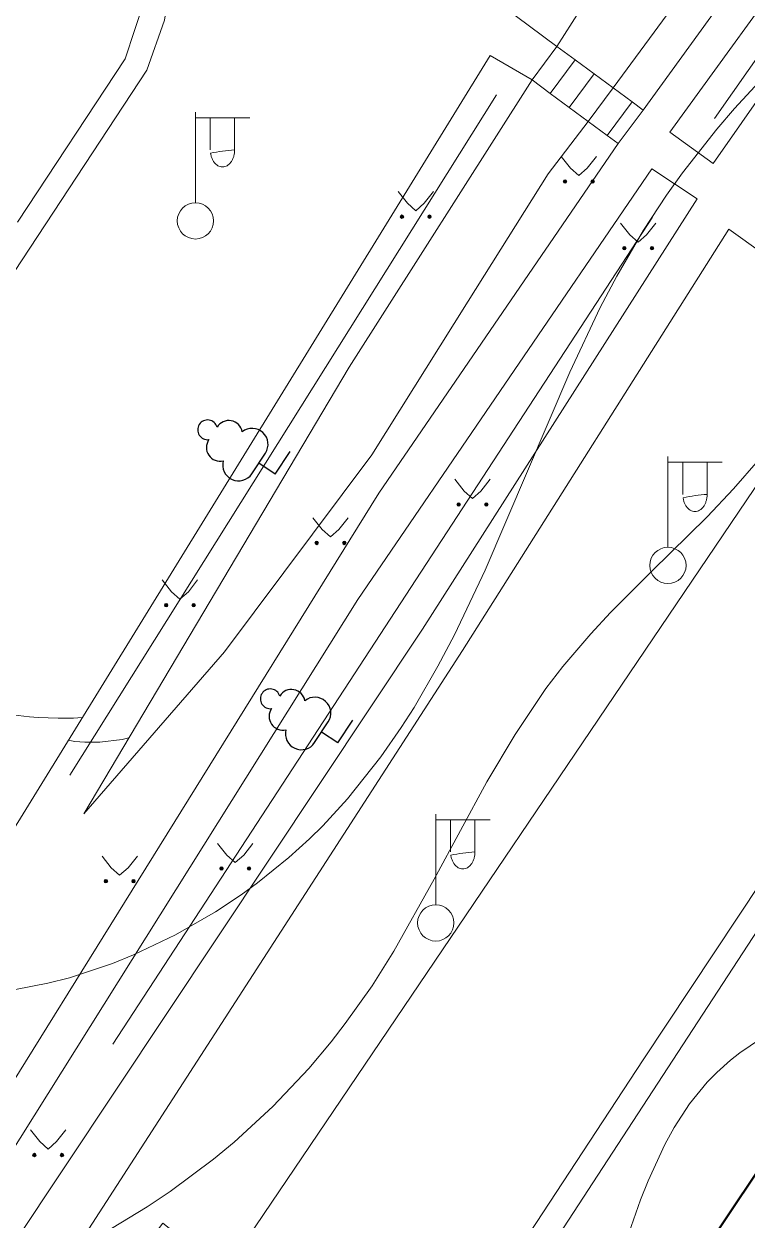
# Model space of a CAD drawing. Extents: x 1000 to 4000, y -5000 to -1000.
# Drawn here: x 1312.1 to 1352, y -4455.8 to -4389.8 of the extents above; entities that cross this region are included whole.
import ezdxf

# ---------------------------------------------------------------- set-up
doc = ezdxf.new("R2010")
doc.units = 0
doc.header["$MEASUREMENT"] = 0
for name, color, linetype in [('СЛОЙ_24', 7, 'CONTINUOUS'), ('СЛОЙ_25', 7, 'CONTINUOUS'), ('СЛОЙ_3', 7, 'CONTINUOUS'), ('СЛОЙ_37', 7, 'CONTINUOUS'), ('СЛОЙ_40', 7, 'CONTINUOUS'), ('СЛОЙ_41', 7, 'CONTINUOUS'), ('СЛОЙ_42', 7, 'CONTINUOUS'), ('СЛОЙ_50', 7, 'CONTINUOUS'), ('СЛОЙ_6', 7, 'CONTINUOUS')]:
    doc.layers.add(name, color=color, linetype=linetype)

# ---------------------------------------------------------------- blocks, each defined once
blk = doc.blocks.new('388_1_2')
at = {"layer": 'СЛОЙ_42', "color": 3, "linetype": 'Continuous'}
for q in [(-0.008, -1.65), (1.493, -2.737)]:
    blk.add_line((-0.008, -2.737), q, dxfattribs=at)
blk.add_lwpolyline([(-0.696, -1.65), (0.666, -1.651)], dxfattribs=at)
for centre, radius, start, end in [((-0.008, 1.718), 0.545, 89.99997, 220.50023), ((-0.008, 1.718), 0.545, 319.49971, 89.99997), ((-0.447, 0.61), 0.754, 88.13292, 226.66337), ((0.431, 0.61), 0.754, 313.33658, 91.86703), ((-0.688, -0.773), 0.879, 108.35319, 269.38748), ((0.672, -0.773), 0.879, 269.60974, 71.64675)]:
    blk.add_arc(centre, radius, start, end, dxfattribs=at)

msp = doc.modelspace()

# ---------------------------------------------------------------- linework, layer by layer
at = {"layer": 'СЛОЙ_24', "color": 253, "linetype": 'Continuous', "lineweight": 0}
for p, q in [((1347.743, -4395.78), (1350.13, -4397.511)), ((1346.747, -4397.808), (1349.249, -4399.459))]:
    msp.add_line(p, q, dxfattribs=at)
for points in [[(1346.273, -4394.557), (1358.917, -4377.097), (1363.933, -4370.174), (1369.434, -4357.368), (1379.502, -4341.57), (1390.643, -4324.228), (1393.964, -4318.955)], [(1347.743, -4395.78), (1355.492, -4385.085), (1365.733, -4370.797), (1370.943, -4358.046), (1386.119, -4334.267), (1396.34, -4319.338)], [(1350.13, -4397.511), (1362.654, -4379.582), (1385.993, -4344.756), (1404.299, -4321.651)], [(1249.268, -4349.695), (1250.171, -4349.713), (1251.411, -4350.085), (1271.356, -4362.692), (1288.607, -4373.926), (1289.74, -4374.386), (1293.318, -4372.863), (1296.223, -4371.622), (1300.642, -4371.826), (1304.817, -4373.292), (1309.791, -4375.336), (1318.364, -4380.935), (1319.651, -4382.669), (1320.273, -4384.579), (1320.229, -4387.379), (1319.873, -4389.601), (1318.896, -4392.356), (1307.703, -4409.375)], [(1281.011, -4370.893), (1288.207, -4375.025), (1289.894, -4375.648), (1295.491, -4373.426), (1299.22, -4373.292), (1301.752, -4373.737), (1307.881, -4375.87), (1317.43, -4382.002), (1318.452, -4383.246), (1318.941, -4384.446), (1318.985, -4385.512), (1318.852, -4387.112), (1318.763, -4388.49), (1317.697, -4391.734), (1311.761, -4400.743)], [(1334.689, -4385.957), (1341.514, -4391.046)], [(1337.844, -4391.545), (1306.933, -4441.726)], [(1337.844, -4391.545), (1340.146, -4392.899)], [(1308.334, -4453.287), (1331.689, -4415.69), (1344.905, -4396.411)], [(1309.579, -4454.983), (1330.532, -4421.557), (1346.747, -4397.808)], [(1311.532, -4457.157), (1334.11, -4423.194), (1349.249, -4399.459)], [(1313.589, -4459.568), (1336.314, -4424.387), (1350.998, -4401.134)], [(1350.998, -4401.134), (1358.247, -4406.319)], [(1313.589, -4459.568), (1315.442, -4461.683), (1319.791, -4455.97), (1323.186, -4458.687), (1355.41, -4411.008), (1359.381, -4413.079), (1360.898, -4410.892), (1356.883, -4408.258), (1358.247, -4406.319)], [(1328.397, -4476.895), (1368.246, -4415.782)], [(1346.269, -4446.971), (1359.296, -4427.331)], [(1325.952, -4477.952), (1346.269, -4446.971)]]:
    msp.add_lwpolyline(points, dxfattribs=at)
at = {"layer": 'СЛОЙ_25', "color": 253, "linetype": 'Continuous', "lineweight": 0}
msp.add_line((1344.615, -4393.334), (1343.247, -4395.187), dxfattribs=at)
for points in [[(1340.146, -4392.899), (1341.514, -4391.046)], [(1341.514, -4391.046), (1342.523, -4391.79), (1343.569, -4392.562), (1344.615, -4393.334)], [(1342.523, -4391.79), (1341.155, -4393.643)], [(1343.569, -4392.562), (1342.201, -4394.415)], [(1343.247, -4395.187), (1342.201, -4394.415), (1341.155, -4393.643), (1340.146, -4392.899)], [(1344.615, -4393.334), (1345.661, -4394.105), (1346.273, -4394.557)], [(1345.661, -4394.105), (1344.293, -4395.959)], [(1346.273, -4394.557), (1344.905, -4396.411)], [(1344.905, -4396.411), (1344.293, -4395.959), (1343.247, -4395.187)]]:
    msp.add_lwpolyline(points, dxfattribs=at)
at = {"layer": 'СЛОЙ_3', "color": 253, "linetype": 'Continuous', "lineweight": 0}
for p, q in [((1321.58, -4399.675), (1321.58, -4394.675)), ((1321.58, -4397.675), (1321.58, -4394.675)), ((1321.58, -4394.989), (1324.58, -4394.989)), ((1322.401, -4396.757), (1322.401, -4394.989)), ((1323.743, -4396.757), (1323.743, -4394.989)), ((1347.642, -4418.681), (1347.642, -4413.681)), ((1347.642, -4416.681), (1347.642, -4413.681)), ((1347.642, -4413.995), (1350.642, -4413.995)), ((1348.463, -4415.763), (1348.463, -4413.995)), ((1349.805, -4415.763), (1349.805, -4413.995)), ((1334.835, -4438.408), (1334.835, -4433.408)), ((1334.835, -4436.408), (1334.835, -4433.408)), ((1334.835, -4433.722), (1337.835, -4433.722)), ((1335.656, -4435.49), (1335.656, -4433.722)), ((1336.998, -4435.49), (1336.998, -4433.722))]:
    msp.add_line(p, q, dxfattribs=at)
for points in [[(1323.743, -4396.757, -0.035191), (1323.73, -4396.941, -0.036545), (1323.692, -4397.118, -0.03934), (1323.63, -4397.281, -0.0437), (1323.547, -4397.424, -0.049642), (1323.445, -4397.541, -0.056748), (1323.329, -4397.628, -0.0637), (1323.203, -4397.682, -0.068204), (1323.072, -4397.7, -0.068204), (1322.941, -4397.682, -0.0637), (1322.815, -4397.628, -0.056748), (1322.699, -4397.541, -0.049642), (1322.597, -4397.424, -0.0437), (1322.514, -4397.281, -0.03934), (1322.452, -4397.118, -0.036545), (1322.414, -4396.941, -0.035191)], [(1349.805, -4415.763, -0.035191), (1349.792, -4415.947, -0.036545), (1349.754, -4416.124, -0.03934), (1349.692, -4416.287, -0.0437), (1349.609, -4416.43, -0.049642), (1349.507, -4416.547, -0.056748), (1349.391, -4416.634, -0.0637), (1349.265, -4416.688, -0.068204), (1349.134, -4416.706, -0.068204), (1349.003, -4416.688, -0.0637), (1348.877, -4416.634, -0.056748), (1348.761, -4416.547, -0.049642), (1348.659, -4416.43, -0.0437), (1348.576, -4416.287, -0.03934), (1348.514, -4416.124, -0.036545), (1348.476, -4415.947, -0.035191)], [(1336.998, -4435.49, -0.035191), (1336.985, -4435.674, -0.036545), (1336.947, -4435.851, -0.03934), (1336.885, -4436.014, -0.0437), (1336.802, -4436.157, -0.049642), (1336.7, -4436.274, -0.056748), (1336.584, -4436.361, -0.0637), (1336.458, -4436.415, -0.068204), (1336.327, -4436.433, -0.068204), (1336.196, -4436.415, -0.0637), (1336.07, -4436.361, -0.056748), (1335.954, -4436.274, -0.049642), (1335.852, -4436.157, -0.0437), (1335.769, -4436.014, -0.03934), (1335.707, -4435.851, -0.036545), (1335.669, -4435.674, -0.035191)]]:
    msp.add_lwpolyline(points, format="xyb", close=True, dxfattribs=at)
for centre in [(1321.58, -4400.675), (1347.642, -4419.681), (1334.835, -4439.408)]:
    msp.add_circle(centre, 1, dxfattribs=at)
at = {"layer": 'СЛОЙ_37', "color": 253, "linetype": 'Continuous', "lineweight": 0}
for points in [[(1341.514, -4391.046), (1344.056, -4387.07), (1346.519, -4383.334), (1348.732, -4379.213), (1355.955, -4367.545), (1364.473, -4354.648), (1381.44, -4326.907), (1388.539, -4317.438)], [(1344.615, -4393.334), (1351.089, -4384.525), (1354.409, -4380.462), (1361.298, -4365.811), (1370.275, -4354.532), (1377.623, -4343.762), (1380.973, -4338.28), (1387.045, -4326.422), (1391.471, -4318.258)], [(1315.427, -4433.392), (1330.061, -4408.736), (1340.146, -4392.899)], [(1315.427, -4433.392), (1323.192, -4424.453), (1331.314, -4413.582), (1336.616, -4405.103), (1341.042, -4398.085), (1343.247, -4395.187)]]:
    msp.add_lwpolyline(points, dxfattribs=at)
at = {"layer": 'СЛОЙ_40', "color": 253, "linetype": 'Continuous', "lineweight": 0}
for points in [[(1350.203, -4395.019), (1367.432, -4370.444), (1373.936, -4357.36), (1398.319, -4321.755)], [(1314.661, -4431.26), (1338.179, -4393.715)], [(1317.016, -4446.103), (1346.791, -4400.473)]]:
    msp.add_lwpolyline(points, dxfattribs=at)
at = {"layer": 'СЛОЙ_41', "color": 253, "linetype": 'Continuous', "lineweight": 0}
for p, q in [((1341.755, -4397.116), (1342.265, -4397.766)), ((1343.705, -4397.116), (1343.195, -4397.766)), ((1342.265, -4397.766), (1342.725, -4398.176)), ((1343.195, -4397.766), (1342.725, -4398.176)), ((1332.759, -4399.054), (1333.269, -4399.704)), ((1334.709, -4399.054), (1334.199, -4399.704)), ((1333.269, -4399.704), (1333.729, -4400.114)), ((1334.199, -4399.704), (1333.729, -4400.114)), ((1345.027, -4400.791), (1345.537, -4401.441)), ((1346.977, -4400.791), (1346.467, -4401.441)), ((1345.537, -4401.441), (1345.997, -4401.851)), ((1346.467, -4401.441), (1345.997, -4401.851)), ((1335.89, -4414.933), (1336.4, -4415.583)), ((1337.84, -4414.933), (1337.33, -4415.583)), ((1336.4, -4415.583), (1336.86, -4415.993)), ((1337.33, -4415.583), (1336.86, -4415.993)), ((1328.054, -4417.053), (1328.564, -4417.703)), ((1330.004, -4417.053), (1329.494, -4417.703)), ((1328.564, -4417.703), (1329.024, -4418.113)), ((1329.494, -4417.703), (1329.024, -4418.113)), ((1319.751, -4420.487), (1320.261, -4421.137)), ((1321.701, -4420.487), (1321.191, -4421.137)), ((1320.261, -4421.137), (1320.721, -4421.547)), ((1321.191, -4421.137), (1320.721, -4421.547)), ((1322.803, -4435.018), (1323.313, -4435.668)), ((1323.313, -4435.668), (1323.773, -4436.078)), ((1324.243, -4435.668), (1323.773, -4436.078)), ((1324.753, -4435.018), (1324.243, -4435.668)), ((1316.429, -4435.717), (1316.939, -4436.367)), ((1318.379, -4435.717), (1317.869, -4436.367)), ((1316.939, -4436.367), (1317.399, -4436.777)), ((1317.869, -4436.367), (1317.399, -4436.777)), ((1312.482, -4450.827), (1312.992, -4451.477)), ((1314.432, -4450.827), (1313.922, -4451.477)), ((1312.992, -4451.477), (1313.452, -4451.887)), ((1313.922, -4451.477), (1313.452, -4451.887))]:
    msp.add_line(p, q, dxfattribs=at)
for centre in [(1341.969, -4398.504), (1343.49, -4398.504), (1332.973, -4400.442), (1334.494, -4400.442), (1345.241, -4402.179), (1346.762, -4402.179), (1336.104, -4416.321), (1337.625, -4416.321), (1328.268, -4418.441), (1329.789, -4418.441), (1319.965, -4421.875), (1321.486, -4421.875), (1323.017, -4436.406), (1324.538, -4436.406), (1316.643, -4437.105), (1318.164, -4437.105), (1312.696, -4452.217), (1314.217, -4452.217)]:
    msp.add_circle(centre, 0.0976, dxfattribs=at)
for points in [[(1341.873, -4398.523), (1341.871, -4398.504), (1341.873, -4398.485)], [(1341.878, -4398.541), (1341.873, -4398.485), (1341.878, -4398.467)], [(1341.873, -4398.523), (1341.873, -4398.485), (1341.878, -4398.541)], [(1341.887, -4398.558), (1341.878, -4398.467), (1341.887, -4398.45)], [(1341.878, -4398.541), (1341.878, -4398.467), (1341.887, -4398.558)], [(1341.9, -4398.573), (1341.887, -4398.45), (1341.9, -4398.435)], [(1341.887, -4398.558), (1341.887, -4398.45), (1341.9, -4398.573)], [(1341.914, -4398.585), (1341.9, -4398.435), (1341.914, -4398.423)], [(1341.9, -4398.573), (1341.9, -4398.435), (1341.914, -4398.585)], [(1341.931, -4398.594), (1341.914, -4398.423), (1341.931, -4398.414)], [(1341.914, -4398.585), (1341.914, -4398.423), (1341.931, -4398.594)], [(1341.95, -4398.6), (1341.931, -4398.414), (1341.95, -4398.408)], [(1341.931, -4398.594), (1341.931, -4398.414), (1341.95, -4398.6)], [(1341.969, -4398.602), (1341.95, -4398.408), (1341.969, -4398.406)], [(1341.95, -4398.6), (1341.95, -4398.408), (1341.969, -4398.602)], [(1343.394, -4398.523), (1343.392, -4398.504), (1343.394, -4398.485)], [(1343.399, -4398.541), (1343.394, -4398.485), (1343.399, -4398.467)], [(1343.394, -4398.523), (1343.394, -4398.485), (1343.399, -4398.541)], [(1343.408, -4398.558), (1343.399, -4398.467), (1343.408, -4398.45)], [(1343.399, -4398.541), (1343.399, -4398.467), (1343.408, -4398.558)], [(1343.421, -4398.573), (1343.408, -4398.45), (1343.421, -4398.435)], [(1343.408, -4398.558), (1343.408, -4398.45), (1343.421, -4398.573)], [(1343.435, -4398.585), (1343.421, -4398.435), (1343.435, -4398.423)], [(1343.421, -4398.573), (1343.421, -4398.435), (1343.435, -4398.585)], [(1343.452, -4398.594), (1343.435, -4398.423), (1343.452, -4398.414)], [(1343.435, -4398.585), (1343.435, -4398.423), (1343.452, -4398.594)], [(1343.471, -4398.6), (1343.452, -4398.414), (1343.471, -4398.408)], [(1343.452, -4398.594), (1343.452, -4398.414), (1343.471, -4398.6)], [(1343.49, -4398.602), (1343.471, -4398.408), (1343.49, -4398.406)], [(1343.471, -4398.6), (1343.471, -4398.408), (1343.49, -4398.602)], [(1332.877, -4400.461), (1332.875, -4400.442), (1332.877, -4400.423)], [(1332.882, -4400.479), (1332.877, -4400.423), (1332.882, -4400.405)], [(1332.877, -4400.461), (1332.877, -4400.423), (1332.882, -4400.479)], [(1332.891, -4400.496), (1332.882, -4400.405), (1332.891, -4400.388)], [(1332.882, -4400.479), (1332.882, -4400.405), (1332.891, -4400.496)], [(1332.904, -4400.511), (1332.891, -4400.388), (1332.904, -4400.373)], [(1332.891, -4400.496), (1332.891, -4400.388), (1332.904, -4400.511)], [(1332.918, -4400.523), (1332.904, -4400.373), (1332.918, -4400.361)], [(1332.904, -4400.511), (1332.904, -4400.373), (1332.918, -4400.523)], [(1332.935, -4400.532), (1332.918, -4400.361), (1332.935, -4400.352)], [(1332.918, -4400.523), (1332.918, -4400.361), (1332.935, -4400.532)], [(1332.954, -4400.538), (1332.935, -4400.352), (1332.954, -4400.346)], [(1332.935, -4400.532), (1332.935, -4400.352), (1332.954, -4400.538)], [(1332.973, -4400.54), (1332.954, -4400.346), (1332.973, -4400.344)], [(1332.954, -4400.538), (1332.954, -4400.346), (1332.973, -4400.54)], [(1334.398, -4400.461), (1334.396, -4400.442), (1334.398, -4400.423)], [(1334.403, -4400.479), (1334.398, -4400.423), (1334.403, -4400.405)], [(1334.398, -4400.461), (1334.398, -4400.423), (1334.403, -4400.479)], [(1334.412, -4400.496), (1334.403, -4400.405), (1334.412, -4400.388)], [(1334.403, -4400.479), (1334.403, -4400.405), (1334.412, -4400.496)], [(1334.425, -4400.511), (1334.412, -4400.388), (1334.425, -4400.373)], [(1334.412, -4400.496), (1334.412, -4400.388), (1334.425, -4400.511)], [(1334.439, -4400.523), (1334.425, -4400.373), (1334.439, -4400.361)], [(1334.425, -4400.511), (1334.425, -4400.373), (1334.439, -4400.523)], [(1334.456, -4400.532), (1334.439, -4400.361), (1334.456, -4400.352)], [(1334.439, -4400.523), (1334.439, -4400.361), (1334.456, -4400.532)], [(1334.475, -4400.538), (1334.456, -4400.352), (1334.475, -4400.346)], [(1334.456, -4400.532), (1334.456, -4400.352), (1334.475, -4400.538)], [(1334.494, -4400.54), (1334.475, -4400.346), (1334.494, -4400.344)], [(1334.475, -4400.538), (1334.475, -4400.346), (1334.494, -4400.54)], [(1345.145, -4402.198), (1345.143, -4402.179), (1345.145, -4402.16)], [(1345.15, -4402.216), (1345.145, -4402.16), (1345.15, -4402.142)], [(1345.145, -4402.198), (1345.145, -4402.16), (1345.15, -4402.216)], [(1345.159, -4402.233), (1345.15, -4402.142), (1345.159, -4402.125)], [(1345.15, -4402.216), (1345.15, -4402.142), (1345.159, -4402.233)], [(1345.172, -4402.248), (1345.159, -4402.125), (1345.172, -4402.11)], [(1345.159, -4402.233), (1345.159, -4402.125), (1345.172, -4402.248)], [(1345.186, -4402.26), (1345.172, -4402.11), (1345.186, -4402.098)], [(1345.172, -4402.248), (1345.172, -4402.11), (1345.186, -4402.26)], [(1345.203, -4402.269), (1345.186, -4402.098), (1345.203, -4402.089)], [(1345.186, -4402.26), (1345.186, -4402.098), (1345.203, -4402.269)], [(1345.222, -4402.275), (1345.203, -4402.089), (1345.222, -4402.083)], [(1345.203, -4402.269), (1345.203, -4402.089), (1345.222, -4402.275)], [(1345.241, -4402.277), (1345.222, -4402.083), (1345.241, -4402.081)], [(1345.222, -4402.275), (1345.222, -4402.083), (1345.241, -4402.277)], [(1346.666, -4402.198), (1346.664, -4402.179), (1346.666, -4402.16)], [(1346.671, -4402.216), (1346.666, -4402.16), (1346.671, -4402.142)], [(1346.666, -4402.198), (1346.666, -4402.16), (1346.671, -4402.216)], [(1346.68, -4402.233), (1346.671, -4402.142), (1346.68, -4402.125)], [(1346.671, -4402.216), (1346.671, -4402.142), (1346.68, -4402.233)], [(1346.693, -4402.248), (1346.68, -4402.125), (1346.693, -4402.11)], [(1346.68, -4402.233), (1346.68, -4402.125), (1346.693, -4402.248)], [(1346.707, -4402.26), (1346.693, -4402.11), (1346.707, -4402.098)], [(1346.693, -4402.248), (1346.693, -4402.11), (1346.707, -4402.26)], [(1346.724, -4402.269), (1346.707, -4402.098), (1346.724, -4402.089)], [(1346.707, -4402.26), (1346.707, -4402.098), (1346.724, -4402.269)], [(1346.743, -4402.275), (1346.724, -4402.089), (1346.743, -4402.083)], [(1346.724, -4402.269), (1346.724, -4402.089), (1346.743, -4402.275)], [(1346.762, -4402.277), (1346.743, -4402.083), (1346.762, -4402.081)], [(1346.743, -4402.275), (1346.743, -4402.083), (1346.762, -4402.277)], [(1336.008, -4416.34), (1336.006, -4416.321), (1336.008, -4416.302)], [(1336.013, -4416.358), (1336.008, -4416.302), (1336.013, -4416.284)], [(1336.008, -4416.34), (1336.008, -4416.302), (1336.013, -4416.358)], [(1336.022, -4416.375), (1336.013, -4416.284), (1336.022, -4416.267)], [(1336.013, -4416.358), (1336.013, -4416.284), (1336.022, -4416.375)], [(1336.035, -4416.39), (1336.022, -4416.267), (1336.035, -4416.252)], [(1336.022, -4416.375), (1336.022, -4416.267), (1336.035, -4416.39)], [(1336.049, -4416.402), (1336.035, -4416.252), (1336.049, -4416.24)], [(1336.035, -4416.39), (1336.035, -4416.252), (1336.049, -4416.402)], [(1336.066, -4416.411), (1336.049, -4416.24), (1336.066, -4416.231)], [(1336.049, -4416.402), (1336.049, -4416.24), (1336.066, -4416.411)], [(1336.085, -4416.417), (1336.066, -4416.231), (1336.085, -4416.225)], [(1336.066, -4416.411), (1336.066, -4416.231), (1336.085, -4416.417)], [(1336.104, -4416.419), (1336.085, -4416.225), (1336.104, -4416.223)], [(1336.085, -4416.417), (1336.085, -4416.225), (1336.104, -4416.419)], [(1337.529, -4416.34), (1337.527, -4416.321), (1337.529, -4416.302)], [(1337.534, -4416.358), (1337.529, -4416.302), (1337.534, -4416.284)], [(1337.529, -4416.34), (1337.529, -4416.302), (1337.534, -4416.358)], [(1337.543, -4416.375), (1337.534, -4416.284), (1337.543, -4416.267)], [(1337.534, -4416.358), (1337.534, -4416.284), (1337.543, -4416.375)], [(1337.556, -4416.39), (1337.543, -4416.267), (1337.556, -4416.252)], [(1337.543, -4416.375), (1337.543, -4416.267), (1337.556, -4416.39)], [(1337.57, -4416.402), (1337.556, -4416.252), (1337.57, -4416.24)], [(1337.556, -4416.39), (1337.556, -4416.252), (1337.57, -4416.402)], [(1337.587, -4416.411), (1337.57, -4416.24), (1337.587, -4416.231)], [(1337.57, -4416.402), (1337.57, -4416.24), (1337.587, -4416.411)], [(1337.606, -4416.417), (1337.587, -4416.231), (1337.606, -4416.225)], [(1337.587, -4416.411), (1337.587, -4416.231), (1337.606, -4416.417)], [(1337.625, -4416.419), (1337.606, -4416.225), (1337.625, -4416.223)], [(1337.606, -4416.417), (1337.606, -4416.225), (1337.625, -4416.419)], [(1328.172, -4418.46), (1328.17, -4418.441), (1328.172, -4418.422)], [(1328.177, -4418.478), (1328.172, -4418.422), (1328.177, -4418.404)], [(1328.172, -4418.46), (1328.172, -4418.422), (1328.177, -4418.478)], [(1328.186, -4418.495), (1328.177, -4418.404), (1328.186, -4418.387)], [(1328.177, -4418.478), (1328.177, -4418.404), (1328.186, -4418.495)], [(1328.199, -4418.51), (1328.186, -4418.387), (1328.199, -4418.372)], [(1328.186, -4418.495), (1328.186, -4418.387), (1328.199, -4418.51)], [(1328.213, -4418.522), (1328.199, -4418.372), (1328.213, -4418.36)], [(1328.199, -4418.51), (1328.199, -4418.372), (1328.213, -4418.522)], [(1328.23, -4418.531), (1328.213, -4418.36), (1328.23, -4418.351)], [(1328.213, -4418.522), (1328.213, -4418.36), (1328.23, -4418.531)], [(1328.249, -4418.537), (1328.23, -4418.351), (1328.249, -4418.345)], [(1328.23, -4418.531), (1328.23, -4418.351), (1328.249, -4418.537)], [(1328.268, -4418.539), (1328.249, -4418.345), (1328.268, -4418.343)], [(1328.249, -4418.537), (1328.249, -4418.345), (1328.268, -4418.539)], [(1329.693, -4418.46), (1329.691, -4418.441), (1329.693, -4418.422)], [(1329.698, -4418.478), (1329.693, -4418.422), (1329.698, -4418.404)], [(1329.693, -4418.46), (1329.693, -4418.422), (1329.698, -4418.478)], [(1329.707, -4418.495), (1329.698, -4418.404), (1329.707, -4418.387)], [(1329.698, -4418.478), (1329.698, -4418.404), (1329.707, -4418.495)], [(1329.72, -4418.51), (1329.707, -4418.387), (1329.72, -4418.372)], [(1329.707, -4418.495), (1329.707, -4418.387), (1329.72, -4418.51)], [(1329.734, -4418.522), (1329.72, -4418.372), (1329.734, -4418.36)], [(1329.72, -4418.51), (1329.72, -4418.372), (1329.734, -4418.522)], [(1329.751, -4418.531), (1329.734, -4418.36), (1329.751, -4418.351)], [(1329.734, -4418.522), (1329.734, -4418.36), (1329.751, -4418.531)], [(1329.77, -4418.537), (1329.751, -4418.351), (1329.77, -4418.345)], [(1329.751, -4418.531), (1329.751, -4418.351), (1329.77, -4418.537)], [(1329.789, -4418.539), (1329.77, -4418.345), (1329.789, -4418.343)], [(1329.77, -4418.537), (1329.77, -4418.345), (1329.789, -4418.539)], [(1319.896, -4421.944), (1319.883, -4421.821), (1319.896, -4421.806)], [(1319.91, -4421.956), (1319.896, -4421.806), (1319.91, -4421.794)], [(1319.896, -4421.944), (1319.896, -4421.806), (1319.91, -4421.956)], [(1319.927, -4421.965), (1319.91, -4421.794), (1319.927, -4421.785)], [(1319.91, -4421.956), (1319.91, -4421.794), (1319.927, -4421.965)], [(1319.946, -4421.971), (1319.927, -4421.785), (1319.946, -4421.779)], [(1319.927, -4421.965), (1319.927, -4421.785), (1319.946, -4421.971)], [(1319.965, -4421.973), (1319.946, -4421.779), (1319.965, -4421.777)], [(1319.946, -4421.971), (1319.946, -4421.779), (1319.965, -4421.973)], [(1321.417, -4421.944), (1321.404, -4421.821), (1321.417, -4421.806)], [(1321.431, -4421.956), (1321.417, -4421.806), (1321.431, -4421.794)], [(1321.417, -4421.944), (1321.417, -4421.806), (1321.431, -4421.956)], [(1321.448, -4421.965), (1321.431, -4421.794), (1321.448, -4421.785)], [(1321.431, -4421.956), (1321.431, -4421.794), (1321.448, -4421.965)], [(1321.467, -4421.971), (1321.448, -4421.785), (1321.467, -4421.779)], [(1321.448, -4421.965), (1321.448, -4421.785), (1321.467, -4421.971)], [(1321.486, -4421.973), (1321.467, -4421.779), (1321.486, -4421.777)], [(1321.467, -4421.971), (1321.467, -4421.779), (1321.486, -4421.973)], [(1319.869, -4421.894), (1319.867, -4421.875), (1319.869, -4421.856)], [(1319.874, -4421.912), (1319.869, -4421.856), (1319.874, -4421.838)], [(1319.869, -4421.894), (1319.869, -4421.856), (1319.874, -4421.912)], [(1319.883, -4421.929), (1319.874, -4421.838), (1319.883, -4421.821)], [(1319.874, -4421.912), (1319.874, -4421.838), (1319.883, -4421.929)], [(1319.883, -4421.929), (1319.883, -4421.821), (1319.896, -4421.944)], [(1321.39, -4421.894), (1321.388, -4421.875), (1321.39, -4421.856)], [(1321.395, -4421.912), (1321.39, -4421.856), (1321.395, -4421.838)], [(1321.39, -4421.894), (1321.39, -4421.856), (1321.395, -4421.912)], [(1321.404, -4421.929), (1321.395, -4421.838), (1321.404, -4421.821)], [(1321.395, -4421.912), (1321.395, -4421.838), (1321.404, -4421.929)], [(1321.404, -4421.929), (1321.404, -4421.821), (1321.417, -4421.944)], [(1322.962, -4436.487), (1322.948, -4436.337), (1322.962, -4436.325)], [(1322.979, -4436.496), (1322.962, -4436.325), (1322.979, -4436.316)], [(1322.962, -4436.487), (1322.962, -4436.325), (1322.979, -4436.496)], [(1322.998, -4436.502), (1322.979, -4436.316), (1322.998, -4436.31)], [(1322.979, -4436.496), (1322.979, -4436.316), (1322.998, -4436.502)], [(1323.017, -4436.504), (1322.998, -4436.31), (1323.017, -4436.308)], [(1322.998, -4436.502), (1322.998, -4436.31), (1323.017, -4436.504)], [(1324.483, -4436.487), (1324.469, -4436.337), (1324.483, -4436.325)], [(1324.5, -4436.496), (1324.483, -4436.325), (1324.5, -4436.316)], [(1324.483, -4436.487), (1324.483, -4436.325), (1324.5, -4436.496)], [(1324.519, -4436.502), (1324.5, -4436.316), (1324.519, -4436.31)], [(1324.5, -4436.496), (1324.5, -4436.316), (1324.519, -4436.502)], [(1324.538, -4436.504), (1324.519, -4436.31), (1324.538, -4436.308)], [(1324.519, -4436.502), (1324.519, -4436.31), (1324.538, -4436.504)], [(1322.921, -4436.425), (1322.919, -4436.406), (1322.921, -4436.387)], [(1322.926, -4436.443), (1322.921, -4436.387), (1322.926, -4436.369)], [(1322.921, -4436.425), (1322.921, -4436.387), (1322.926, -4436.443)], [(1322.935, -4436.46), (1322.926, -4436.369), (1322.935, -4436.352)], [(1322.926, -4436.443), (1322.926, -4436.369), (1322.935, -4436.46)], [(1322.948, -4436.475), (1322.935, -4436.352), (1322.948, -4436.337)], [(1322.935, -4436.46), (1322.935, -4436.352), (1322.948, -4436.475)], [(1322.948, -4436.475), (1322.948, -4436.337), (1322.962, -4436.487)], [(1324.442, -4436.425), (1324.44, -4436.406), (1324.442, -4436.387)], [(1324.447, -4436.443), (1324.442, -4436.387), (1324.447, -4436.369)], [(1324.442, -4436.425), (1324.442, -4436.387), (1324.447, -4436.443)], [(1324.456, -4436.46), (1324.447, -4436.369), (1324.456, -4436.352)], [(1324.447, -4436.443), (1324.447, -4436.369), (1324.456, -4436.46)], [(1324.469, -4436.475), (1324.456, -4436.352), (1324.469, -4436.337)], [(1324.456, -4436.46), (1324.456, -4436.352), (1324.469, -4436.475)], [(1324.469, -4436.475), (1324.469, -4436.337), (1324.483, -4436.487)], [(1316.547, -4437.124), (1316.545, -4437.105), (1316.547, -4437.086)], [(1316.552, -4437.142), (1316.547, -4437.086), (1316.552, -4437.068)], [(1316.547, -4437.124), (1316.547, -4437.086), (1316.552, -4437.142)], [(1316.561, -4437.159), (1316.552, -4437.068), (1316.561, -4437.051)], [(1316.552, -4437.142), (1316.552, -4437.068), (1316.561, -4437.159)], [(1316.574, -4437.174), (1316.561, -4437.051), (1316.574, -4437.036)], [(1316.561, -4437.159), (1316.561, -4437.051), (1316.574, -4437.174)], [(1316.588, -4437.186), (1316.574, -4437.036), (1316.588, -4437.024)], [(1316.574, -4437.174), (1316.574, -4437.036), (1316.588, -4437.186)], [(1316.605, -4437.195), (1316.588, -4437.024), (1316.605, -4437.015)], [(1316.588, -4437.186), (1316.588, -4437.024), (1316.605, -4437.195)], [(1316.624, -4437.201), (1316.605, -4437.015), (1316.624, -4437.009)], [(1316.605, -4437.195), (1316.605, -4437.015), (1316.624, -4437.201)], [(1316.643, -4437.203), (1316.624, -4437.009), (1316.643, -4437.007)], [(1316.624, -4437.201), (1316.624, -4437.009), (1316.643, -4437.203)], [(1318.068, -4437.124), (1318.066, -4437.105), (1318.068, -4437.086)], [(1318.073, -4437.142), (1318.068, -4437.086), (1318.073, -4437.068)], [(1318.068, -4437.124), (1318.068, -4437.086), (1318.073, -4437.142)], [(1318.082, -4437.159), (1318.073, -4437.068), (1318.082, -4437.051)], [(1318.073, -4437.142), (1318.073, -4437.068), (1318.082, -4437.159)], [(1318.095, -4437.174), (1318.082, -4437.051), (1318.095, -4437.036)], [(1318.082, -4437.159), (1318.082, -4437.051), (1318.095, -4437.174)], [(1318.109, -4437.186), (1318.095, -4437.036), (1318.109, -4437.024)], [(1318.095, -4437.174), (1318.095, -4437.036), (1318.109, -4437.186)], [(1318.126, -4437.195), (1318.109, -4437.024), (1318.126, -4437.015)], [(1318.109, -4437.186), (1318.109, -4437.024), (1318.126, -4437.195)], [(1318.145, -4437.201), (1318.126, -4437.015), (1318.145, -4437.009)], [(1318.126, -4437.195), (1318.126, -4437.015), (1318.145, -4437.201)], [(1318.164, -4437.203), (1318.145, -4437.009), (1318.164, -4437.007)], [(1318.145, -4437.201), (1318.145, -4437.009), (1318.164, -4437.203)], [(1312.615, -4452.271), (1312.606, -4452.179), (1312.615, -4452.162)], [(1312.627, -4452.286), (1312.615, -4452.162), (1312.627, -4452.148)], [(1312.615, -4452.271), (1312.615, -4452.162), (1312.627, -4452.286)], [(1312.642, -4452.298), (1312.627, -4452.148), (1312.642, -4452.135)], [(1312.627, -4452.286), (1312.627, -4452.148), (1312.642, -4452.298)], [(1312.659, -4452.307), (1312.642, -4452.135), (1312.659, -4452.126)], [(1312.642, -4452.298), (1312.642, -4452.135), (1312.659, -4452.307)], [(1312.677, -4452.312), (1312.659, -4452.126), (1312.677, -4452.121)], [(1312.659, -4452.307), (1312.659, -4452.126), (1312.677, -4452.312)], [(1312.696, -4452.314), (1312.677, -4452.121), (1312.696, -4452.119)], [(1312.677, -4452.312), (1312.677, -4452.121), (1312.696, -4452.314)], [(1314.136, -4452.271), (1314.127, -4452.179), (1314.136, -4452.162)], [(1314.148, -4452.286), (1314.136, -4452.162), (1314.148, -4452.148)], [(1314.136, -4452.271), (1314.136, -4452.162), (1314.148, -4452.286)], [(1314.163, -4452.298), (1314.148, -4452.148), (1314.163, -4452.135)], [(1314.148, -4452.286), (1314.148, -4452.148), (1314.163, -4452.298)], [(1314.18, -4452.307), (1314.163, -4452.135), (1314.18, -4452.126)], [(1314.163, -4452.298), (1314.163, -4452.135), (1314.18, -4452.307)], [(1314.198, -4452.312), (1314.18, -4452.126), (1314.198, -4452.121)], [(1314.18, -4452.307), (1314.18, -4452.126), (1314.198, -4452.312)], [(1314.217, -4452.314), (1314.198, -4452.121), (1314.217, -4452.119)], [(1314.198, -4452.312), (1314.198, -4452.121), (1314.217, -4452.314)], [(1312.6, -4452.236), (1312.598, -4452.217), (1312.6, -4452.197)], [(1312.606, -4452.254), (1312.6, -4452.197), (1312.606, -4452.179)], [(1312.6, -4452.236), (1312.6, -4452.197), (1312.606, -4452.254)], [(1312.606, -4452.254), (1312.606, -4452.179), (1312.615, -4452.271)], [(1314.121, -4452.236), (1314.119, -4452.217), (1314.121, -4452.197)], [(1314.127, -4452.254), (1314.121, -4452.197), (1314.127, -4452.179)], [(1314.121, -4452.236), (1314.121, -4452.197), (1314.127, -4452.254)], [(1314.127, -4452.254), (1314.127, -4452.179), (1314.136, -4452.271)]]:
    msp.add_solid(points, dxfattribs=at)
at = {"layer": 'СЛОЙ_41', "color": 253, "linetype": 'Continuous', "lineweight": 0, "extrusion": (0, 0, -1)}
for points in [[(-1341.969, -4398.602), (-1341.969, -4398.406), (-1341.988, -4398.6)], [(-1341.988, -4398.6), (-1341.969, -4398.406), (-1341.988, -4398.408)], [(-1341.988, -4398.6), (-1341.988, -4398.408), (-1342.006, -4398.594)], [(-1342.006, -4398.594), (-1341.988, -4398.408), (-1342.006, -4398.414)], [(-1342.006, -4398.594), (-1342.006, -4398.414), (-1342.023, -4398.585)], [(-1342.023, -4398.585), (-1342.006, -4398.414), (-1342.023, -4398.423)], [(-1342.023, -4398.585), (-1342.023, -4398.423), (-1342.038, -4398.573)], [(-1342.038, -4398.573), (-1342.023, -4398.423), (-1342.038, -4398.435)], [(-1342.038, -4398.573), (-1342.038, -4398.435), (-1342.05, -4398.558)], [(-1342.05, -4398.558), (-1342.038, -4398.435), (-1342.05, -4398.45)], [(-1342.05, -4398.558), (-1342.05, -4398.45), (-1342.059, -4398.541)], [(-1342.059, -4398.541), (-1342.05, -4398.45), (-1342.059, -4398.467)], [(-1342.059, -4398.541), (-1342.059, -4398.467), (-1342.064, -4398.523)], [(-1342.064, -4398.523), (-1342.059, -4398.467), (-1342.064, -4398.485)], [(-1342.064, -4398.523), (-1342.064, -4398.485), (-1342.066, -4398.504)], [(-1343.49, -4398.602), (-1343.49, -4398.406), (-1343.509, -4398.6)], [(-1343.509, -4398.6), (-1343.49, -4398.406), (-1343.509, -4398.408)], [(-1343.509, -4398.6), (-1343.509, -4398.408), (-1343.527, -4398.594)], [(-1343.527, -4398.594), (-1343.509, -4398.408), (-1343.527, -4398.414)], [(-1343.527, -4398.594), (-1343.527, -4398.414), (-1343.544, -4398.585)], [(-1343.544, -4398.585), (-1343.527, -4398.414), (-1343.544, -4398.423)], [(-1343.544, -4398.585), (-1343.544, -4398.423), (-1343.559, -4398.573)], [(-1343.559, -4398.573), (-1343.544, -4398.423), (-1343.559, -4398.435)], [(-1343.559, -4398.573), (-1343.559, -4398.435), (-1343.571, -4398.558)], [(-1343.571, -4398.558), (-1343.559, -4398.435), (-1343.571, -4398.45)], [(-1343.571, -4398.558), (-1343.571, -4398.45), (-1343.58, -4398.541)], [(-1343.58, -4398.541), (-1343.571, -4398.45), (-1343.58, -4398.467)], [(-1343.58, -4398.541), (-1343.58, -4398.467), (-1343.585, -4398.523)], [(-1343.585, -4398.523), (-1343.58, -4398.467), (-1343.585, -4398.485)], [(-1343.585, -4398.523), (-1343.585, -4398.485), (-1343.587, -4398.504)], [(-1332.973, -4400.54), (-1332.973, -4400.344), (-1332.992, -4400.538)], [(-1332.992, -4400.538), (-1332.973, -4400.344), (-1332.992, -4400.346)], [(-1332.992, -4400.538), (-1332.992, -4400.346), (-1333.01, -4400.532)], [(-1333.01, -4400.532), (-1332.992, -4400.346), (-1333.01, -4400.352)], [(-1333.01, -4400.532), (-1333.01, -4400.352), (-1333.027, -4400.523)], [(-1333.027, -4400.523), (-1333.01, -4400.352), (-1333.027, -4400.361)], [(-1333.027, -4400.523), (-1333.027, -4400.361), (-1333.042, -4400.511)], [(-1333.042, -4400.511), (-1333.027, -4400.361), (-1333.042, -4400.373)], [(-1333.042, -4400.511), (-1333.042, -4400.373), (-1333.054, -4400.496)], [(-1333.054, -4400.496), (-1333.042, -4400.373), (-1333.054, -4400.388)], [(-1333.054, -4400.496), (-1333.054, -4400.388), (-1333.063, -4400.479)], [(-1333.063, -4400.479), (-1333.054, -4400.388), (-1333.063, -4400.405)], [(-1333.063, -4400.479), (-1333.063, -4400.405), (-1333.068, -4400.461)], [(-1333.068, -4400.461), (-1333.063, -4400.405), (-1333.068, -4400.423)], [(-1333.068, -4400.461), (-1333.068, -4400.423), (-1333.07, -4400.442)], [(-1334.494, -4400.54), (-1334.494, -4400.344), (-1334.513, -4400.538)], [(-1334.513, -4400.538), (-1334.494, -4400.344), (-1334.513, -4400.346)], [(-1334.513, -4400.538), (-1334.513, -4400.346), (-1334.531, -4400.532)], [(-1334.531, -4400.532), (-1334.513, -4400.346), (-1334.531, -4400.352)], [(-1334.531, -4400.532), (-1334.531, -4400.352), (-1334.548, -4400.523)], [(-1334.548, -4400.523), (-1334.531, -4400.352), (-1334.548, -4400.361)], [(-1334.548, -4400.523), (-1334.548, -4400.361), (-1334.563, -4400.511)], [(-1334.563, -4400.511), (-1334.548, -4400.361), (-1334.563, -4400.373)], [(-1334.563, -4400.511), (-1334.563, -4400.373), (-1334.575, -4400.496)], [(-1334.575, -4400.496), (-1334.563, -4400.373), (-1334.575, -4400.388)], [(-1334.575, -4400.496), (-1334.575, -4400.388), (-1334.584, -4400.479)], [(-1334.584, -4400.479), (-1334.575, -4400.388), (-1334.584, -4400.405)], [(-1334.584, -4400.479), (-1334.584, -4400.405), (-1334.589, -4400.461)], [(-1334.589, -4400.461), (-1334.584, -4400.405), (-1334.589, -4400.423)], [(-1334.589, -4400.461), (-1334.589, -4400.423), (-1334.591, -4400.442)], [(-1345.241, -4402.277), (-1345.241, -4402.081), (-1345.26, -4402.275)], [(-1345.26, -4402.275), (-1345.241, -4402.081), (-1345.26, -4402.083)], [(-1345.26, -4402.275), (-1345.26, -4402.083), (-1345.278, -4402.269)], [(-1345.278, -4402.269), (-1345.26, -4402.083), (-1345.278, -4402.089)], [(-1345.278, -4402.269), (-1345.278, -4402.089), (-1345.295, -4402.26)], [(-1345.295, -4402.26), (-1345.278, -4402.089), (-1345.295, -4402.098)], [(-1345.295, -4402.26), (-1345.295, -4402.098), (-1345.31, -4402.248)], [(-1345.31, -4402.248), (-1345.295, -4402.098), (-1345.31, -4402.11)], [(-1345.31, -4402.248), (-1345.31, -4402.11), (-1345.322, -4402.233)], [(-1345.322, -4402.233), (-1345.31, -4402.11), (-1345.322, -4402.125)], [(-1345.322, -4402.233), (-1345.322, -4402.125), (-1345.331, -4402.216)], [(-1345.331, -4402.216), (-1345.322, -4402.125), (-1345.331, -4402.142)], [(-1345.331, -4402.216), (-1345.331, -4402.142), (-1345.336, -4402.198)], [(-1345.336, -4402.198), (-1345.331, -4402.142), (-1345.336, -4402.16)], [(-1345.336, -4402.198), (-1345.336, -4402.16), (-1345.338, -4402.179)], [(-1346.762, -4402.277), (-1346.762, -4402.081), (-1346.781, -4402.275)], [(-1346.781, -4402.275), (-1346.762, -4402.081), (-1346.781, -4402.083)], [(-1346.781, -4402.275), (-1346.781, -4402.083), (-1346.799, -4402.269)], [(-1346.799, -4402.269), (-1346.781, -4402.083), (-1346.799, -4402.089)], [(-1346.799, -4402.269), (-1346.799, -4402.089), (-1346.816, -4402.26)], [(-1346.816, -4402.26), (-1346.799, -4402.089), (-1346.816, -4402.098)], [(-1346.816, -4402.26), (-1346.816, -4402.098), (-1346.831, -4402.248)], [(-1346.831, -4402.248), (-1346.816, -4402.098), (-1346.831, -4402.11)], [(-1346.831, -4402.248), (-1346.831, -4402.11), (-1346.843, -4402.233)], [(-1346.843, -4402.233), (-1346.831, -4402.11), (-1346.843, -4402.125)], [(-1346.843, -4402.233), (-1346.843, -4402.125), (-1346.852, -4402.216)], [(-1346.852, -4402.216), (-1346.843, -4402.125), (-1346.852, -4402.142)], [(-1346.852, -4402.216), (-1346.852, -4402.142), (-1346.857, -4402.198)], [(-1346.857, -4402.198), (-1346.852, -4402.142), (-1346.857, -4402.16)], [(-1346.857, -4402.198), (-1346.857, -4402.16), (-1346.859, -4402.179)], [(-1336.104, -4416.419), (-1336.104, -4416.223), (-1336.123, -4416.417)], [(-1336.123, -4416.417), (-1336.104, -4416.223), (-1336.123, -4416.225)], [(-1336.123, -4416.417), (-1336.123, -4416.225), (-1336.141, -4416.411)], [(-1336.141, -4416.411), (-1336.123, -4416.225), (-1336.141, -4416.231)], [(-1336.141, -4416.411), (-1336.141, -4416.231), (-1336.158, -4416.402)], [(-1336.158, -4416.402), (-1336.141, -4416.231), (-1336.158, -4416.24)], [(-1336.158, -4416.402), (-1336.158, -4416.24), (-1336.173, -4416.39)], [(-1336.173, -4416.39), (-1336.158, -4416.24), (-1336.173, -4416.252)], [(-1336.173, -4416.39), (-1336.173, -4416.252), (-1336.185, -4416.375)], [(-1336.185, -4416.375), (-1336.173, -4416.252), (-1336.185, -4416.267)], [(-1336.185, -4416.375), (-1336.185, -4416.267), (-1336.194, -4416.358)], [(-1336.194, -4416.358), (-1336.185, -4416.267), (-1336.194, -4416.284)], [(-1336.194, -4416.358), (-1336.194, -4416.284), (-1336.199, -4416.34)], [(-1336.199, -4416.34), (-1336.194, -4416.284), (-1336.199, -4416.302)], [(-1336.199, -4416.34), (-1336.199, -4416.302), (-1336.201, -4416.321)], [(-1337.625, -4416.419), (-1337.625, -4416.223), (-1337.644, -4416.417)], [(-1337.644, -4416.417), (-1337.625, -4416.223), (-1337.644, -4416.225)], [(-1337.644, -4416.417), (-1337.644, -4416.225), (-1337.662, -4416.411)], [(-1337.662, -4416.411), (-1337.644, -4416.225), (-1337.662, -4416.231)], [(-1337.662, -4416.411), (-1337.662, -4416.231), (-1337.679, -4416.402)], [(-1337.679, -4416.402), (-1337.662, -4416.231), (-1337.679, -4416.24)], [(-1337.679, -4416.402), (-1337.679, -4416.24), (-1337.694, -4416.39)], [(-1337.694, -4416.39), (-1337.679, -4416.24), (-1337.694, -4416.252)], [(-1337.694, -4416.39), (-1337.694, -4416.252), (-1337.706, -4416.375)], [(-1337.706, -4416.375), (-1337.694, -4416.252), (-1337.706, -4416.267)], [(-1337.706, -4416.375), (-1337.706, -4416.267), (-1337.715, -4416.358)], [(-1337.715, -4416.358), (-1337.706, -4416.267), (-1337.715, -4416.284)], [(-1337.715, -4416.358), (-1337.715, -4416.284), (-1337.72, -4416.34)], [(-1337.72, -4416.34), (-1337.715, -4416.284), (-1337.72, -4416.302)], [(-1337.72, -4416.34), (-1337.72, -4416.302), (-1337.722, -4416.321)], [(-1328.268, -4418.539), (-1328.268, -4418.343), (-1328.287, -4418.537)], [(-1328.287, -4418.537), (-1328.268, -4418.343), (-1328.287, -4418.345)], [(-1328.287, -4418.537), (-1328.287, -4418.345), (-1328.305, -4418.531)], [(-1328.305, -4418.531), (-1328.287, -4418.345), (-1328.305, -4418.351)], [(-1328.305, -4418.531), (-1328.305, -4418.351), (-1328.322, -4418.522)], [(-1328.322, -4418.522), (-1328.305, -4418.351), (-1328.322, -4418.36)], [(-1328.322, -4418.522), (-1328.322, -4418.36), (-1328.337, -4418.51)], [(-1328.337, -4418.51), (-1328.322, -4418.36), (-1328.337, -4418.372)], [(-1328.337, -4418.51), (-1328.337, -4418.372), (-1328.349, -4418.495)], [(-1328.349, -4418.495), (-1328.337, -4418.372), (-1328.349, -4418.387)], [(-1328.349, -4418.495), (-1328.349, -4418.387), (-1328.358, -4418.478)], [(-1328.358, -4418.478), (-1328.349, -4418.387), (-1328.358, -4418.404)], [(-1328.358, -4418.478), (-1328.358, -4418.404), (-1328.363, -4418.46)], [(-1328.363, -4418.46), (-1328.358, -4418.404), (-1328.363, -4418.422)], [(-1328.363, -4418.46), (-1328.363, -4418.422), (-1328.365, -4418.441)], [(-1329.789, -4418.539), (-1329.789, -4418.343), (-1329.808, -4418.537)], [(-1329.808, -4418.537), (-1329.789, -4418.343), (-1329.808, -4418.345)], [(-1329.808, -4418.537), (-1329.808, -4418.345), (-1329.826, -4418.531)], [(-1329.826, -4418.531), (-1329.808, -4418.345), (-1329.826, -4418.351)], [(-1329.826, -4418.531), (-1329.826, -4418.351), (-1329.843, -4418.522)], [(-1329.843, -4418.522), (-1329.826, -4418.351), (-1329.843, -4418.36)], [(-1329.843, -4418.522), (-1329.843, -4418.36), (-1329.858, -4418.51)], [(-1329.858, -4418.51), (-1329.843, -4418.36), (-1329.858, -4418.372)], [(-1329.858, -4418.51), (-1329.858, -4418.372), (-1329.87, -4418.495)], [(-1329.87, -4418.495), (-1329.858, -4418.372), (-1329.87, -4418.387)], [(-1329.87, -4418.495), (-1329.87, -4418.387), (-1329.879, -4418.478)], [(-1329.879, -4418.478), (-1329.87, -4418.387), (-1329.879, -4418.404)], [(-1329.879, -4418.478), (-1329.879, -4418.404), (-1329.884, -4418.46)], [(-1329.884, -4418.46), (-1329.879, -4418.404), (-1329.884, -4418.422)], [(-1329.884, -4418.46), (-1329.884, -4418.422), (-1329.886, -4418.441)], [(-1319.965, -4421.973), (-1319.965, -4421.777), (-1319.984, -4421.971)], [(-1319.984, -4421.971), (-1319.965, -4421.777), (-1319.984, -4421.779)], [(-1319.984, -4421.971), (-1319.984, -4421.779), (-1320.002, -4421.965)], [(-1320.002, -4421.965), (-1319.984, -4421.779), (-1320.002, -4421.785)], [(-1320.002, -4421.965), (-1320.002, -4421.785), (-1320.019, -4421.956)], [(-1320.019, -4421.956), (-1320.002, -4421.785), (-1320.019, -4421.794)], [(-1320.019, -4421.956), (-1320.019, -4421.794), (-1320.034, -4421.944)], [(-1320.034, -4421.944), (-1320.019, -4421.794), (-1320.034, -4421.806)], [(-1320.034, -4421.944), (-1320.034, -4421.806), (-1320.046, -4421.929)], [(-1320.046, -4421.929), (-1320.034, -4421.806), (-1320.046, -4421.821)], [(-1321.486, -4421.973), (-1321.486, -4421.777), (-1321.505, -4421.971)], [(-1321.505, -4421.971), (-1321.486, -4421.777), (-1321.505, -4421.779)], [(-1321.505, -4421.971), (-1321.505, -4421.779), (-1321.523, -4421.965)], [(-1321.523, -4421.965), (-1321.505, -4421.779), (-1321.523, -4421.785)], [(-1321.523, -4421.965), (-1321.523, -4421.785), (-1321.54, -4421.956)], [(-1321.54, -4421.956), (-1321.523, -4421.785), (-1321.54, -4421.794)], [(-1321.54, -4421.956), (-1321.54, -4421.794), (-1321.555, -4421.944)], [(-1321.555, -4421.944), (-1321.54, -4421.794), (-1321.555, -4421.806)], [(-1321.555, -4421.944), (-1321.555, -4421.806), (-1321.567, -4421.929)], [(-1321.567, -4421.929), (-1321.555, -4421.806), (-1321.567, -4421.821)], [(-1320.046, -4421.929), (-1320.046, -4421.821), (-1320.055, -4421.912)], [(-1320.055, -4421.912), (-1320.046, -4421.821), (-1320.055, -4421.838)], [(-1320.055, -4421.912), (-1320.055, -4421.838), (-1320.06, -4421.894)], [(-1320.06, -4421.894), (-1320.055, -4421.838), (-1320.06, -4421.856)], [(-1320.06, -4421.894), (-1320.06, -4421.856), (-1320.062, -4421.875)], [(-1321.567, -4421.929), (-1321.567, -4421.821), (-1321.576, -4421.912)], [(-1321.576, -4421.912), (-1321.567, -4421.821), (-1321.576, -4421.838)], [(-1321.576, -4421.912), (-1321.576, -4421.838), (-1321.581, -4421.894)], [(-1321.581, -4421.894), (-1321.576, -4421.838), (-1321.581, -4421.856)], [(-1321.581, -4421.894), (-1321.581, -4421.856), (-1321.583, -4421.875)], [(-1323.017, -4436.504), (-1323.017, -4436.308), (-1323.036, -4436.502)], [(-1323.036, -4436.502), (-1323.017, -4436.308), (-1323.036, -4436.31)], [(-1323.036, -4436.502), (-1323.036, -4436.31), (-1323.054, -4436.496)], [(-1323.054, -4436.496), (-1323.036, -4436.31), (-1323.054, -4436.316)], [(-1323.054, -4436.496), (-1323.054, -4436.316), (-1323.071, -4436.487)], [(-1323.071, -4436.487), (-1323.054, -4436.316), (-1323.071, -4436.325)], [(-1323.071, -4436.487), (-1323.071, -4436.325), (-1323.086, -4436.475)], [(-1323.086, -4436.475), (-1323.071, -4436.325), (-1323.086, -4436.337)], [(-1324.538, -4436.504), (-1324.538, -4436.308), (-1324.557, -4436.502)], [(-1324.557, -4436.502), (-1324.538, -4436.308), (-1324.557, -4436.31)], [(-1324.557, -4436.502), (-1324.557, -4436.31), (-1324.575, -4436.496)], [(-1324.575, -4436.496), (-1324.557, -4436.31), (-1324.575, -4436.316)], [(-1324.575, -4436.496), (-1324.575, -4436.316), (-1324.592, -4436.487)], [(-1324.592, -4436.487), (-1324.575, -4436.316), (-1324.592, -4436.325)], [(-1324.592, -4436.487), (-1324.592, -4436.325), (-1324.607, -4436.475)], [(-1324.607, -4436.475), (-1324.592, -4436.325), (-1324.607, -4436.337)], [(-1323.086, -4436.475), (-1323.086, -4436.337), (-1323.098, -4436.46)], [(-1323.098, -4436.46), (-1323.086, -4436.337), (-1323.098, -4436.352)], [(-1323.098, -4436.46), (-1323.098, -4436.352), (-1323.107, -4436.443)], [(-1323.107, -4436.443), (-1323.098, -4436.352), (-1323.107, -4436.369)], [(-1323.107, -4436.443), (-1323.107, -4436.369), (-1323.112, -4436.425)], [(-1323.112, -4436.425), (-1323.107, -4436.369), (-1323.112, -4436.387)], [(-1323.112, -4436.425), (-1323.112, -4436.387), (-1323.114, -4436.406)], [(-1324.607, -4436.475), (-1324.607, -4436.337), (-1324.619, -4436.46)], [(-1324.619, -4436.46), (-1324.607, -4436.337), (-1324.619, -4436.352)], [(-1324.619, -4436.46), (-1324.619, -4436.352), (-1324.628, -4436.443)], [(-1324.628, -4436.443), (-1324.619, -4436.352), (-1324.628, -4436.369)], [(-1324.628, -4436.443), (-1324.628, -4436.369), (-1324.633, -4436.425)], [(-1324.633, -4436.425), (-1324.628, -4436.369), (-1324.633, -4436.387)], [(-1324.633, -4436.425), (-1324.633, -4436.387), (-1324.635, -4436.406)], [(-1316.643, -4437.203), (-1316.643, -4437.007), (-1316.662, -4437.201)], [(-1316.662, -4437.201), (-1316.643, -4437.007), (-1316.662, -4437.009)], [(-1316.662, -4437.201), (-1316.662, -4437.009), (-1316.68, -4437.195)], [(-1316.68, -4437.195), (-1316.662, -4437.009), (-1316.68, -4437.015)], [(-1316.68, -4437.195), (-1316.68, -4437.015), (-1316.697, -4437.186)], [(-1316.697, -4437.186), (-1316.68, -4437.015), (-1316.697, -4437.024)], [(-1316.697, -4437.186), (-1316.697, -4437.024), (-1316.712, -4437.174)], [(-1316.712, -4437.174), (-1316.697, -4437.024), (-1316.712, -4437.036)], [(-1316.712, -4437.174), (-1316.712, -4437.036), (-1316.724, -4437.159)], [(-1316.724, -4437.159), (-1316.712, -4437.036), (-1316.724, -4437.051)], [(-1316.724, -4437.159), (-1316.724, -4437.051), (-1316.733, -4437.142)], [(-1316.733, -4437.142), (-1316.724, -4437.051), (-1316.733, -4437.068)], [(-1316.733, -4437.142), (-1316.733, -4437.068), (-1316.738, -4437.124)], [(-1316.738, -4437.124), (-1316.733, -4437.068), (-1316.738, -4437.086)], [(-1316.738, -4437.124), (-1316.738, -4437.086), (-1316.74, -4437.105)], [(-1318.164, -4437.203), (-1318.164, -4437.007), (-1318.183, -4437.201)], [(-1318.183, -4437.201), (-1318.164, -4437.007), (-1318.183, -4437.009)], [(-1318.183, -4437.201), (-1318.183, -4437.009), (-1318.201, -4437.195)], [(-1318.201, -4437.195), (-1318.183, -4437.009), (-1318.201, -4437.015)], [(-1318.201, -4437.195), (-1318.201, -4437.015), (-1318.218, -4437.186)], [(-1318.218, -4437.186), (-1318.201, -4437.015), (-1318.218, -4437.024)], [(-1318.218, -4437.186), (-1318.218, -4437.024), (-1318.233, -4437.174)], [(-1318.233, -4437.174), (-1318.218, -4437.024), (-1318.233, -4437.036)], [(-1318.233, -4437.174), (-1318.233, -4437.036), (-1318.245, -4437.159)], [(-1318.245, -4437.159), (-1318.233, -4437.036), (-1318.245, -4437.051)], [(-1318.245, -4437.159), (-1318.245, -4437.051), (-1318.254, -4437.142)], [(-1318.254, -4437.142), (-1318.245, -4437.051), (-1318.254, -4437.068)], [(-1318.254, -4437.142), (-1318.254, -4437.068), (-1318.259, -4437.124)], [(-1318.259, -4437.124), (-1318.254, -4437.068), (-1318.259, -4437.086)], [(-1318.259, -4437.124), (-1318.259, -4437.086), (-1318.261, -4437.105)], [(-1312.696, -4452.314), (-1312.696, -4452.119), (-1312.715, -4452.312)], [(-1312.715, -4452.312), (-1312.696, -4452.119), (-1312.715, -4452.121)], [(-1312.715, -4452.312), (-1312.715, -4452.121), (-1312.733, -4452.307)], [(-1312.733, -4452.307), (-1312.715, -4452.121), (-1312.733, -4452.126)], [(-1312.733, -4452.307), (-1312.733, -4452.126), (-1312.75, -4452.298)], [(-1312.75, -4452.298), (-1312.733, -4452.126), (-1312.75, -4452.135)], [(-1312.75, -4452.298), (-1312.75, -4452.135), (-1312.765, -4452.286)], [(-1312.765, -4452.286), (-1312.75, -4452.135), (-1312.765, -4452.148)], [(-1312.765, -4452.286), (-1312.765, -4452.148), (-1312.777, -4452.271)], [(-1312.777, -4452.271), (-1312.765, -4452.148), (-1312.777, -4452.162)], [(-1312.777, -4452.271), (-1312.777, -4452.162), (-1312.786, -4452.254)], [(-1312.786, -4452.254), (-1312.777, -4452.162), (-1312.786, -4452.179)], [(-1314.217, -4452.314), (-1314.217, -4452.119), (-1314.236, -4452.312)], [(-1314.236, -4452.312), (-1314.217, -4452.119), (-1314.236, -4452.121)], [(-1314.236, -4452.312), (-1314.236, -4452.121), (-1314.254, -4452.307)], [(-1314.254, -4452.307), (-1314.236, -4452.121), (-1314.254, -4452.126)], [(-1314.254, -4452.307), (-1314.254, -4452.126), (-1314.271, -4452.298)], [(-1314.271, -4452.298), (-1314.254, -4452.126), (-1314.271, -4452.135)], [(-1314.271, -4452.298), (-1314.271, -4452.135), (-1314.286, -4452.286)], [(-1314.286, -4452.286), (-1314.271, -4452.135), (-1314.286, -4452.148)], [(-1314.286, -4452.286), (-1314.286, -4452.148), (-1314.298, -4452.271)], [(-1314.298, -4452.271), (-1314.286, -4452.148), (-1314.298, -4452.162)], [(-1314.298, -4452.271), (-1314.298, -4452.162), (-1314.307, -4452.254)], [(-1314.307, -4452.254), (-1314.298, -4452.162), (-1314.307, -4452.179)], [(-1312.786, -4452.254), (-1312.786, -4452.179), (-1312.792, -4452.236)], [(-1312.792, -4452.236), (-1312.786, -4452.179), (-1312.792, -4452.197)], [(-1312.792, -4452.236), (-1312.792, -4452.197), (-1312.794, -4452.217)], [(-1314.307, -4452.254), (-1314.307, -4452.179), (-1314.313, -4452.236)], [(-1314.313, -4452.236), (-1314.307, -4452.179), (-1314.313, -4452.197)], [(-1314.313, -4452.236), (-1314.313, -4452.197), (-1314.315, -4452.217)]]:
    msp.add_solid(points, dxfattribs=at)
at = {"layer": 'СЛОЙ_50', "color": 253, "linetype": 'Continuous', "lineweight": 0}
for points in [[(1311.655, -4443.075), (1313.437, -4442.735), (1314.628, -4442.43), (1317, -4441.643), (1318.172, -4441.167), (1320.473, -4440.068), (1322.688, -4438.791), (1324.101, -4437.852), (1325.01, -4437.192), (1326.737, -4435.799), (1327.877, -4434.761), (1328.599, -4434.047), (1329.961, -4432.569), (1331.814, -4430.24), (1332.936, -4428.621), (1333.639, -4427.515), (1334.953, -4425.248), (1335.868, -4423.506), (1337.559, -4419.942), (1342.229, -4409.022), (1343.913, -4405.461), (1344.822, -4403.722), (1346.299, -4401.182), (1347.563, -4399.261), (1348.454, -4398.016), (1350.335, -4395.62), (1351.316, -4394.472), (1353.337, -4392.281)], [(1316.955, -4456.276), (1318.925, -4455.075), (1320.184, -4454.233), (1322.576, -4452.451), (1323.709, -4451.512), (1325.851, -4449.538), (1327.831, -4447.441), (1329.063, -4445.974), (1329.846, -4444.967), (1331.32, -4442.881), (1332.524, -4440.969), (1334.754, -4437.002), (1337.655, -4431.629), (1339.209, -4429.004), (1340.91, -4426.478), (1341.836, -4425.266), (1343.388, -4423.45), (1344.482, -4422.281), (1346.753, -4420.005), (1349.8, -4416.999), (1351.263, -4415.464), (1352.645, -4413.881)], [(1300.865, -4420.232), (1301.595, -4421.448), (1302.093, -4422.161), (1302.882, -4423.156), (1304.16, -4424.477), (1305.551, -4425.594), (1306.29, -4426.076), (1306.774, -4426.343), (1307.258, -4426.61), (1308.62, -4427.196), (1309.33, -4427.435), (1310.811, -4427.806), (1311.495, -4427.924), (1312.431, -4428.038), (1312.909, -4428.076), (1314.012, -4428.116), (1314.862, -4428.104), (1315.342, -4428.074)], [(1314.57, -4429.329), (1314.932, -4429.393), (1315.488, -4429.438), (1316.317, -4429.439), (1317.534, -4429.291), (1317.913, -4429.204)], [(1345.359, -4456.894), (1346.126, -4454.687), (1346.543, -4453.632), (1347.467, -4451.637), (1347.984, -4450.704), (1348.839, -4449.393), (1349.806, -4448.202), (1350.336, -4447.655), (1351.085, -4446.984), (1351.615, -4446.569), (1352.745, -4445.806)]]:
    msp.add_lwpolyline(points, dxfattribs=at)
at = {"layer": 'СЛОЙ_6', "color": 253, "linetype": 'Continuous', "lineweight": 50}
msp.add_line((1349.967, -4457.024), (1359.681, -4442.457), dxfattribs=at)

# ---------------------------------------------------------------- block references
at = {"layer": 'СЛОЙ_42', "color": 253, "linetype": 'Continuous', "lineweight": 0, "xscale": 0.9999979088249266, "yscale": 0.9999979088249266, "zscale": 0.9999979088249266, "rotation": 56.77316793897722}
msp.add_blockref('388_1_2', (1323.693, -4413.139), dxfattribs=at)
at = {"layer": 'СЛОЙ_42', "color": 253, "linetype": 'Continuous', "lineweight": 0, "rotation": 56.8743262805961}
msp.add_blockref('388_1_2', (1327.153, -4427.975), dxfattribs=at)

doc.saveas('drawing.dxf')
